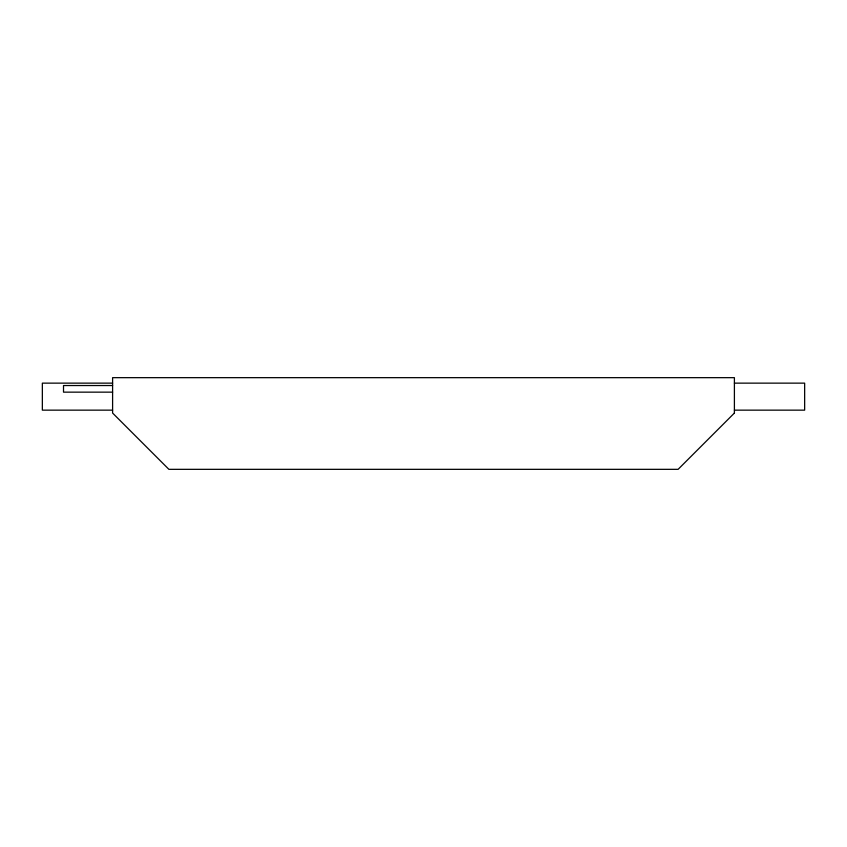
<?xml version="1.0" encoding="UTF-8"?>
<svg xmlns="http://www.w3.org/2000/svg" width="847" height="847" viewBox="0 0 847 847"><rect width="100%" height="100%" fill="white"/><g stroke="black" fill="none" stroke-linecap="round" stroke-linejoin="round"><path stroke-width="1.27" d="M112.598 383.14L42.35 383.14L42.35 410.149L112.598 410.149M734.402 383.14L804.65 383.14L804.65 410.149L734.402 410.149M112.598 385.533L63.514 385.533L63.514 392.15L112.598 392.15M734.402 413.05L678.108 469.333L168.892 469.333L112.598 413.05L112.598 377.667L734.402 377.667L734.402 413.05"/></g></svg>
